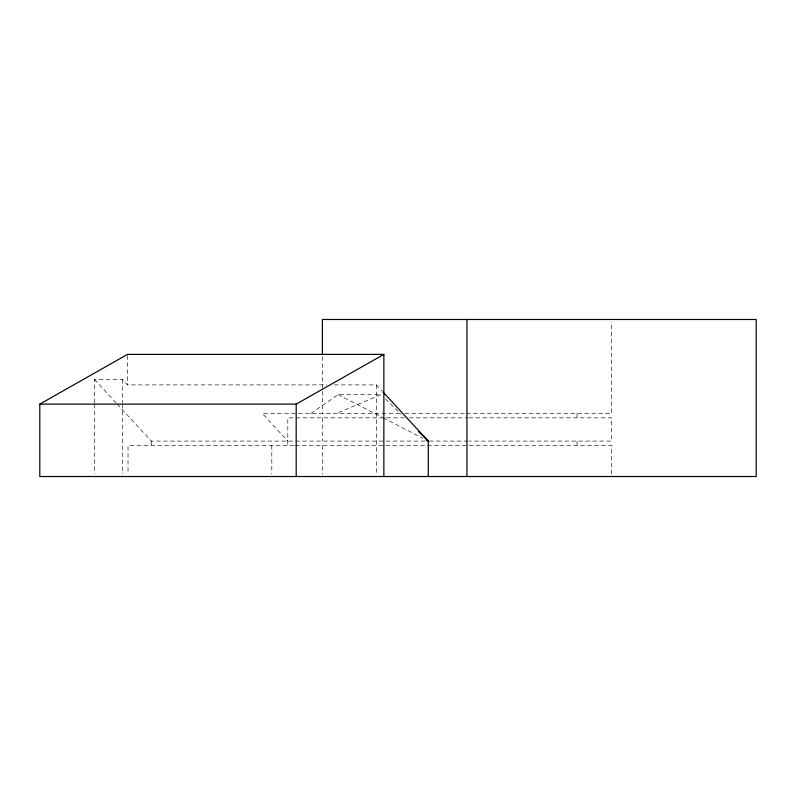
<?xml version="1.0" encoding="UTF-8"?>
<svg xmlns="http://www.w3.org/2000/svg" width="796" height="796" viewBox="0 0 796 796"><rect width="100%" height="100%" fill="white"/><g stroke="black" fill="none" stroke-linecap="round" stroke-linejoin="round"><path stroke-width="0.6" stroke-dasharray="3.98 2.98" d="M310.878 413.492L338.131 394.587L381.055 394.607L336.35 413.492M94.485 402.806L94.485 379.463L122.465 379.463L127.479 384.896L326.877 384.896M334.31 384.896L376.418 384.896L382.269 391.244M399.871 413.492L262.342 413.492L287.804 441.084M404.826 413.492L465.541 413.492M466.416 413.492L611.656 413.492L611.656 321.962M404.497 417.84L287.804 417.84L287.804 445.432M409.313 417.84L467.809 417.84M468.894 417.84L611.656 417.84L611.656 441.084L468.894 441.084M117.072 403.93L151.359 441.084L425.442 441.084M429.323 441.084L467.809 441.084M294.013 445.432L128.027 445.432L128.027 474.028M295.256 445.432L611.656 445.432L611.656 474.028M338.131 394.587L382.1 417.273M383.204 417.84L422.785 438.248M385.423 398.915L401.164 414.408M94.485 379.463L116.226 403.025M577.05 413.492L577.05 417.84M577.05 441.084L577.05 445.432M376.418 384.896L376.418 474.038M322.41 356.598L322.41 389.99M322.41 391.234L322.41 413.492M322.41 417.84L322.41 441.084M322.41 445.432L322.41 474.028M271.804 445.432L271.804 474.028M151.359 441.084L151.359 445.432M127.479 355.623L127.479 384.896M122.465 379.463L122.465 402.806M122.465 404.03L122.465 474.058M94.485 404.03L94.485 474.058"/><path stroke-width="1.19" d="M322.41 354.12L322.41 319.485L756.2 319.485L756.2 476.515L39.8 476.515L39.8 404.119L127.479 354.399L383.861 354.399L383.861 476.515M39.8 404.119L296.192 404.119L383.861 354.399M426.079 439.949L428.278 441.084L428.278 476.515M418.656 431.621L428.278 441.084L383.105 392.149M466.954 319.485L466.954 476.515M296.192 404.119L296.192 476.515"/></g></svg>
